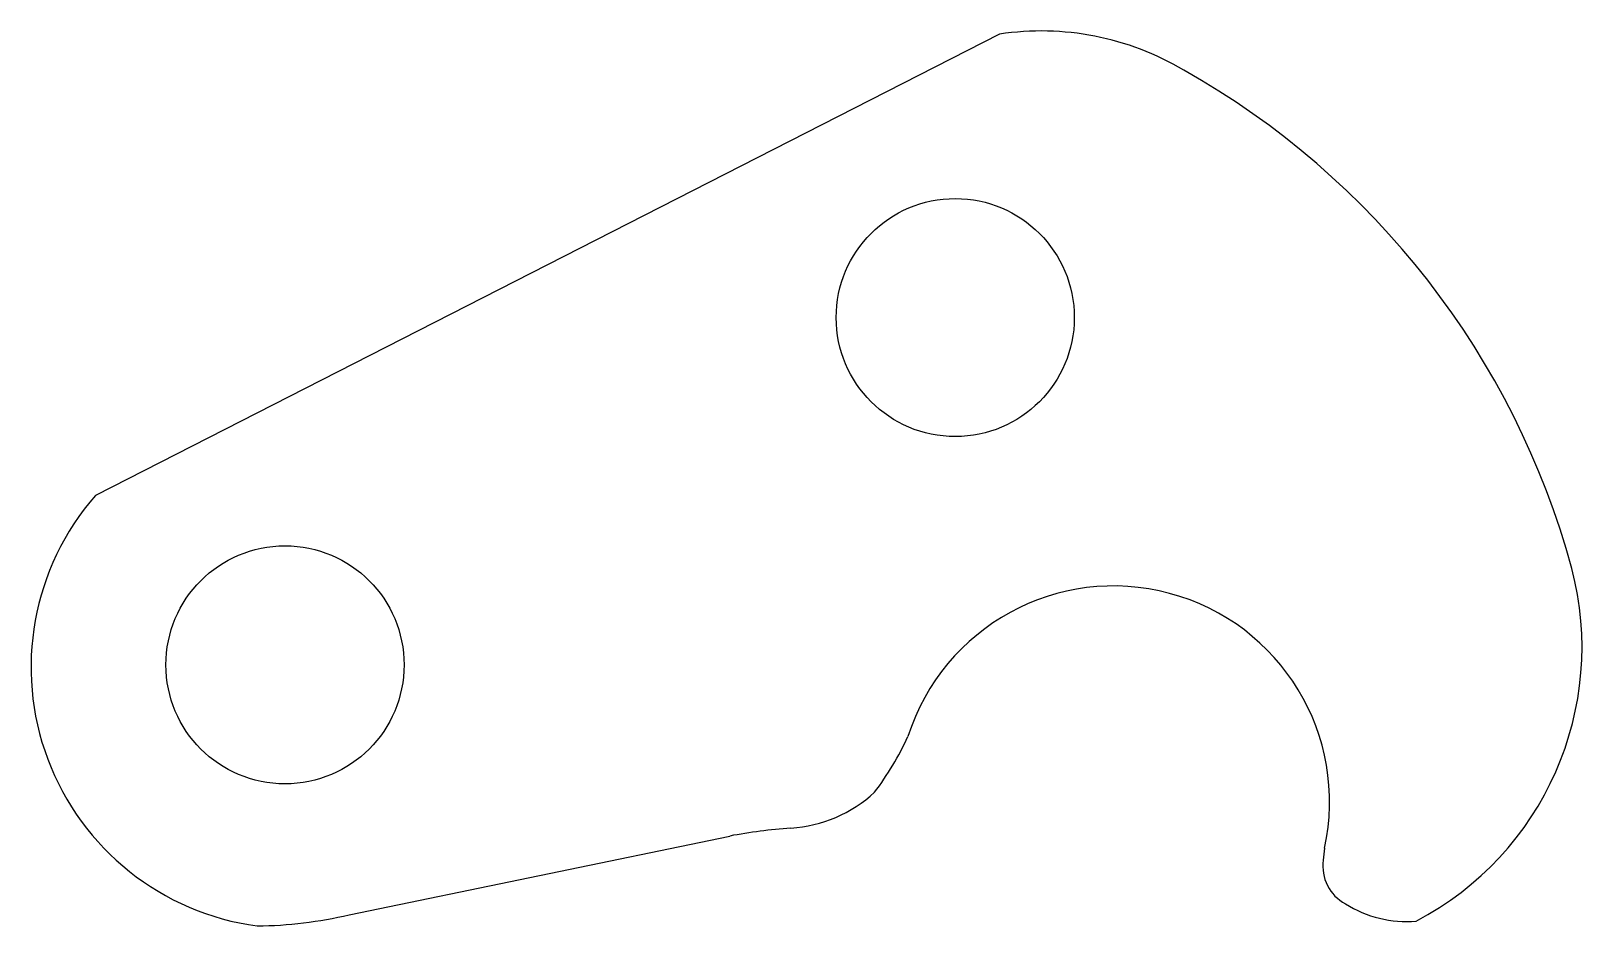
# Model space of a CAD drawing. Header units: millimetres. Extents: x -18 to 382, y -20 to 212.
import ezdxf

# ---------------------------------------------------------------- set-up
doc = ezdxf.new("R2010")
doc.units = ezdxf.units.MM

msp = doc.modelspace()

# ---------------------------------------------------------------- linework, layer by layer
at = {"color": 7, "linetype": 'Continuous', "lineweight": 25}
for p, q in [((231.87, 210.82), (-1.64, 91.66)), ((63.89, -16.69), (162.17, 3.67)), ((315.8, 0.5), (315.5, -2.57))]:
    msp.add_line(p, q, dxfattribs=at)
for centre in [(220.43, 137.61), (47.3, 47.89)]:
    msp.add_circle(centre, 30.75, dxfattribs=at)
for centre, radius, start, end in [((242.66, 139.6), 72.04, 59.2791, 98.6106), ((175.76, 17.42), 211.3, 15.1978, 60.6104), ((49.15, 47.27), 67.45, 138.8488, 262.3169), ((302.46, 52.45), 79.86, 297.6271, 14.7717), ((261.36, 12.51), 55.75, 347.5578, 162.4), ((134.78, 63.61), 81.03, 323.1091, 335.004), ((175.73, 40.91), 35.25, 273.6347, 312.6129), ((190.01, -148.26), 154.46, 94.4758, 100.3845), ((326.29, -4.18), 10.91, 171.4766, 242.5071), ((336.85, 10.51), 28.93, 237.3853, 275.2339), ((38.33, 94.46), 114.05, 270.9019, 282.9514)]:
    msp.add_arc(centre, radius, start, end, dxfattribs=at)

doc.saveas('drawing.dxf')
